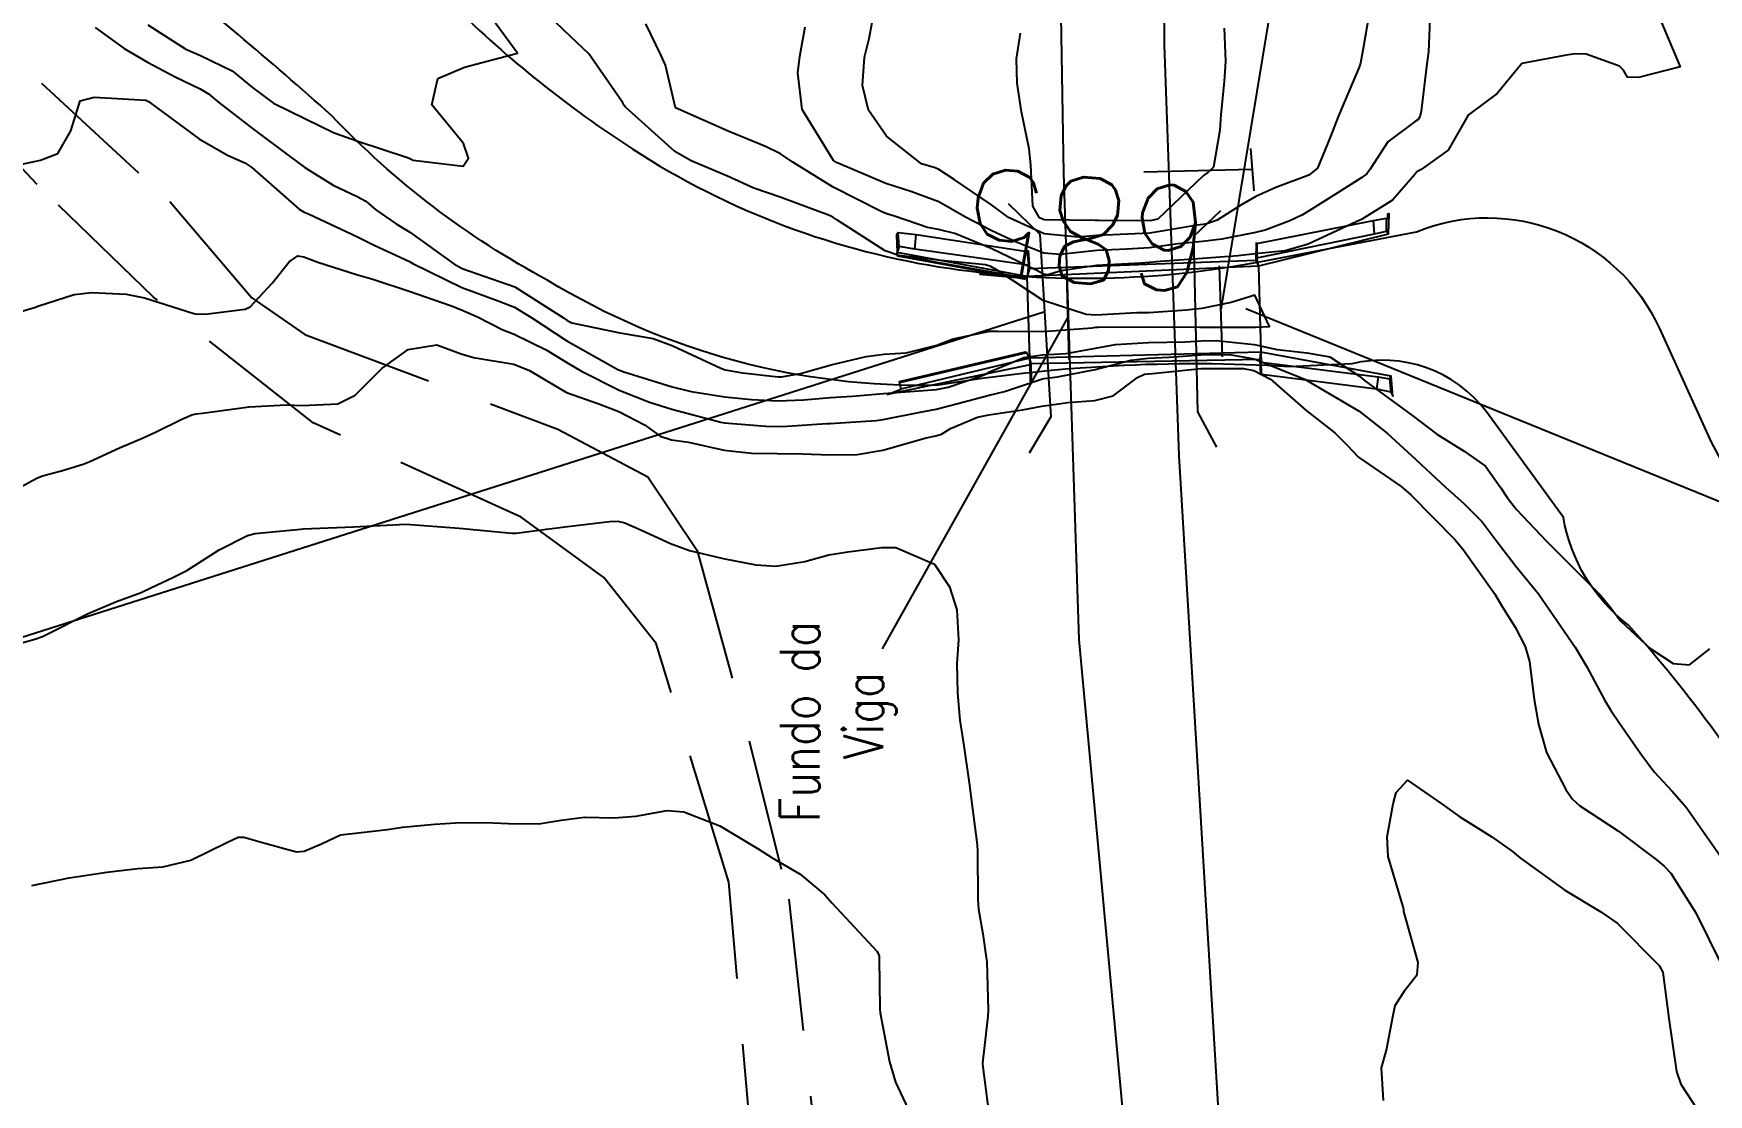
# Model space of a CAD drawing. Header units: metres. Extents: x 298520 to 308411, y 7433745 to 7450750.
# Drawn here: x 300779 to 300842.3, y 7447798.6 to 7447838.8 of the extents above; entities that cross this region are included whole.
import ezdxf
from ezdxf.enums import TextEntityAlignment as Align

# ---------------------------------------------------------------- set-up
doc = ezdxf.new("R2010")
doc.units = ezdxf.units.M
doc.header["$LTSCALE"] = 10
doc.linetypes.add('CONTINUO', pattern=[0])
doc.linetypes.add('DASHED', pattern=[0.75, 0.5, -0.25])
for name, color, linetype in [('Cotas', 45, 'Continuous'), ('Curvas de Nivel 1m', 11, 'Continuous'), ('Curvas de Nivel 5m', 15, 'Continuous'), ('Linha Férrea', 251, 'TRACKS'), ('P.I.', 45, 'CONTINUO'), ('Pontes e viadutos', 190, 'Continuous'), ('Pórtico', 62, 'Continuous'), ('TEXTO', 45, 'Continuous'), ('Vias Primárias', 230, 'Continuous'), ('Vias Secundárias', 230, 'DASHED')]:
    doc.layers.add(name, color=color, linetype=linetype)
doc.styles.add('ROMANS', font='romans', dxfattribs={"height": 0.2})
doc.styles.add('Style-STANDARD', font='STANDARD.shx')
doc.linetypes.add('TRACKS', pattern='A,0.15,[130,ltypeshp.shx,S=0.25,R=0,X=0,Y=0],0.15', length=0.3)

msp = doc.modelspace()

# ---------------------------------------------------------------- linework, layer by layer
at = {"layer": 'Curvas de Nivel 1m', "flags": 128}
for points, elevation in [([(300781.285, 7447839), (300782.389, 7447838.209), (300783.268, 7447837.688), (300784.311, 7447837.14), (300785.258, 7447836.68), (300785.573, 7447836.493), (300785.968, 7447836.169), (300787.238, 7447835.187), (300788.647, 7447834.136), (300789.219, 7447833.71), (300790.298, 7447833.034), (300791.208, 7447832.603), (300791.527, 7447832.426), (300791.905, 7447832.099), (300792.68, 7447831.57), (300793.195, 7447831.253), (300794.868, 7447830.063), (300795.18, 7447829.885), (300795.434, 7447829.801), (300797.17, 7447829.189), (300799.009, 7447828.011), (300799.152, 7447827.91), (300799.332, 7447827.828), (300801.148, 7447827.454), (300802.404, 7447827.23), (300803.143, 7447826.958), (300804.964, 7447826.112), (300805.134, 7447826.052), (300805.781, 7447825.934), (300807.131, 7447825.79), (300807.259, 7447825.79), (300807.986, 7447825.907), (300809.136, 7447826.242), (300810.462, 7447826.555), (300811.141, 7447826.641), (300811.979, 7447826.695), (300813.144, 7447826.985), (300813.754, 7447827.226), (300815.15, 7447827.517), (300815.447, 7447827.519), (300817.15, 7447827.497), (300819.012, 7447827.633), (300819.152, 7447827.662), (300819.252, 7447827.669), (300821.152, 7447827.677), (300823.097, 7447827.666), (300823.152, 7447827.668), (300823.203, 7447827.669), (300825.153, 7447827.662), (300825.192, 7447827.66), (300825.733, 7447827.694), (300825.171, 7447828.878), (300824.272, 7447828.603), (300823.163, 7447828.365), (300822.588, 7447828.302), (300821.16, 7447828.209), (300820.707, 7447828.208), (300819.158, 7447828.124), (300818.793, 7447828.141), (300817.166, 7447828.678), (300815.425, 7447829.818), (300815.184, 7447829.956), (300814.982, 7447830.025), (300813.187, 7447830.202), (300811.695, 7447830.37), (300811.19, 7447830.553), (300809.358, 7447831.731), (300809.202, 7447831.83), (300809.076, 7447831.891), (300807.21, 7447832.589), (300806.214, 7447832.926), (300805.217, 7447833.382), (300803.848, 7447833.954), (300803.228, 7447834.307), (300801.352, 7447835.989), (300801.312, 7447836.048), (300801.255, 7447836.155), (300799.969, 7447838.003), (300799.283, 7447838.666), (300797.855, 7447840.024)], 684), ([(300783.286, 7447839.099), (300784.72, 7447838.186), (300785.27, 7447837.937), (300786.471, 7447837.368), (300787.259, 7447836.72), (300788.041, 7447836.142), (300789.244, 7447835.542), (300790.339, 7447835.017), (300791.232, 7447834.707), (300793.103, 7447834.082), (300793.192, 7447834.05), (300793.222, 7447834.035), (300793.318, 7447833.983), (300795.22, 7447833.757), (300795.412, 7447834.057), (300795.231, 7447834.618), (300794.028, 7447836.072), (300794.258, 7447837.075), (300795.267, 7447837.503), (300797.273, 7447838.03), (300795.792, 7447840.053)], 683), ([(300831.81, 7447839.622), (300831.74, 7447838.086), (300831.68, 7447837.624), (300831.463, 7447835.835), (300831.413, 7447835.628), (300831.354, 7447835.527), (300831.25, 7447835.453), (300830.205, 7447834.673), (300829.541, 7447833.647), (300829.406, 7447833.463), (300829.22, 7447833.326), (300828.288, 7447832.738), (300827.207, 7447832.047), (300826.97, 7447831.918), (300826.492, 7447831.687), (300825.558, 7447831.338), (300825.198, 7447831.252), (300823.918, 7447830.99), (300823.195, 7447830.907), (300822.271, 7447830.811), (300821.192, 7447830.664), (300820.332, 7447830.618), (300819.191, 7447830.563), (300817.809, 7447830.411), (300817.19, 7447830.462), (300816.115, 7447830.889), (300815.198, 7447831.32), (300814.225, 7447831.83), (300813.209, 7447832.402), (300812.158, 7447832.802), (300811.215, 7447833.095), (300809.343, 7447833.889), (300809.224, 7447833.969), (300808.042, 7447835.902), (300807.878, 7447837.293), (300807.957, 7447837.903), (300808.16, 7447839.031)], 686), ([(300829.487, 7447839.452), (300829.278, 7447838.204), (300829.167, 7447837.652), (300829.115, 7447837.496), (300828.342, 7447835.664), (300828.034, 7447834.875), (300827.546, 7447833.675), (300827.22, 7447833.412), (300825.961, 7447832.948), (300825.212, 7447832.612), (300824.64, 7447832.274), (300823.752, 7447831.715), (300823.35, 7447831.57), (300823.201, 7447831.552), (300823, 7447831.522), (300821.198, 7447831.223), (300819.804, 7447831.156), (300819.197, 7447831.133), (300818.488, 7447831.073), (300817.197, 7447831.197), (300815.85, 7447831.814), (300815.208, 7447832.298), (300813.799, 7447833.252), (300813.221, 7447833.631), (300813.075, 7447833.695), (300812.564, 7447833.85), (300811.238, 7447834.895), (300810.556, 7447835.877), (300810.331, 7447836.81), (300810.402, 7447837.879), (300810.578, 7447838.583), (300810.818, 7447839.875)], 687), ([(300824.017, 7447838.981), (300824.058, 7447837.712), (300824.013, 7447836.965), (300823.886, 7447835.714), (300823.846, 7447835.112), (300823.611, 7447833.716), (300823.409, 7447833.53), (300823.22, 7447833.385), (300821.507, 7447831.745), (300821.202, 7447831.683), (300819.27, 7447831.702), (300819.202, 7447831.703), (300819.126, 7447831.695), (300817.202, 7447831.731), (300817.023, 7447831.802), (300816.774, 7447832.237), (300816.696, 7447833.805), (300816.63, 7447834.408), (300816.345, 7447835.809), (300816.179, 7447836.895), (300816.156, 7447837.811), (300816.3, 7447838.793)], 688), ([(300778.472, 7447828.257), (300778.993, 7447828.414), (300779.156, 7447828.473), (300780.49, 7447828.903), (300781.164, 7447828.98), (300782.462, 7447828.908), (300783.161, 7447828.768), (300785.019, 7447828.181), (300785.153, 7447828.161), (300785.551, 7447828.174), (300786.968, 7447828.341), (300787.157, 7447828.431), (300787.982, 7447829.331), (300788.626, 7447830.136), (300788.956, 7447830.362), (300789.185, 7447830.322), (300789.721, 7447830.125), (300791.176, 7447829.659), (300791.793, 7447829.481), (300793.167, 7447829.027), (300794.738, 7447828.485), (300795.157, 7447828.325), (300795.758, 7447828.051), (300796.691, 7447827.579), (300797.147, 7447827.397), (300798.356, 7447826.803), (300799.136, 7447826.325), (300799.688, 7447826.004), (300801.122, 7447825.279), (300802.262, 7447824.826), (300803.112, 7447824.564), (300804.971, 7447824.075), (300805.105, 7447824.048), (300806.674, 7447823.924), (300807.103, 7447823.902), (300807.47, 7447823.914), (300808.979, 7447824.017), (300809.105, 7447824.023), (300810.843, 7447824.137), (300811.107, 7447824.173), (300812.514, 7447824.447), (300813.114, 7447824.562), (300814.123, 7447824.824), (300815.122, 7447825.09), (300815.704, 7447825.234), (300817.132, 7447825.708), (300817.204, 7447825.727), (300817.709, 7447825.791), (300819.136, 7447826.066), (300820.481, 7447826.415), (300821.14, 7447826.491), (300821.932, 7447826.529), (300823.142, 7447826.62), (300824.219, 7447826.633), (300825.141, 7447826.467), (300827.09, 7447825.68), (300827.133, 7447825.658), (300827.185, 7447825.627), (300829.115, 7447824.485), (300830.187, 7447823.639), (300831.095, 7447822.805), (300832.378, 7447821.617), (300833.077, 7447820.992), (300833.772, 7447820.302), (300834.299, 7447819.591), (300835.049, 7447818.625), (300835.911, 7447817.571), (300837.017, 7447815.96), (300837.181, 7447815.724), (300837.298, 7447815.556), (300837.736, 7447814.815), (300838.421, 7447813.538), (300838.625, 7447813.181), (300838.974, 7447812.687), (300839.784, 7447811.522), (300840.28, 7447810.844), (300840.949, 7447810.115), (300841.49, 7447809.505), (300842.913, 7447807.49)], 686), ([(300777.983, 7447821.352), (300779.08, 7447821.947), (300779.296, 7447822.033), (300780.053, 7447822.24), (300780.841, 7447822.478), (300781.088, 7447822.584), (300782.206, 7447823.103), (300783.102, 7447823.479), (300783.593, 7447823.707), (300784.564, 7447824.185), (300784.949, 7447824.348), (300785.115, 7447824.382), (300785.345, 7447824.407), (300787.118, 7447824.656), (300788.532, 7447824.722), (300789.119, 7447824.704), (300790.473, 7447824.763), (300791.123, 7447825.093), (300792.142, 7447826.095), (300793.14, 7447826.825), (300794.221, 7447826.99), (300795.139, 7447826.655), (300795.6, 7447826.515), (300797.135, 7447826.266), (300797.729, 7447826.024), (300799.121, 7447825.19), (300800.353, 7447824.759), (300801.11, 7447824.477), (300802.081, 7447823.975), (300802.672, 7447823.54), (300803.097, 7447823.407), (300803.742, 7447823.308), (300805.094, 7447823.009), (300806.123, 7447822.899), (300807.093, 7447822.886), (300808.059, 7447822.872), (300809.092, 7447822.838), (300810.12, 7447822.852), (300811.094, 7447823.013), (300812.735, 7447823.481), (300813.1, 7447823.549), (300813.32, 7447823.619), (300813.656, 7447823.834), (300814.679, 7447824.255), (300815.111, 7447824.353), (300816.379, 7447824.542), (300817.116, 7447824.673), (300818.096, 7447824.808), (300819.12, 7447824.894), (300819.816, 7447825.069), (300820.736, 7447825.754), (300821.003, 7447825.882), (300821.134, 7447825.899), (300821.299, 7447825.912), (300823.137, 7447826.097), (300824.743, 7447826.098), (300825.136, 7447826.025), (300825.76, 7447825.694), (300827.115, 7447824.517), (300828.194, 7447823.664), (300828.648, 7447823.207), (300829.094, 7447822.751), (300830.712, 7447821.634), (300831.08, 7447821.314), (300832.748, 7447819.613), (300833.058, 7447819.249), (300834.24, 7447817.592), (300834.538, 7447817.097), (300835.02, 7447816.311), (300835.403, 7447815.576), (300835.56, 7447815.019), (300835.739, 7447813.572), (300835.904, 7447812.641), (300836.214, 7447811.567), (300836.949, 7447810.146), (300837.191, 7447809.802), (300837.472, 7447809.555), (300838.929, 7447808.592), (300840.364, 7447807.518), (300840.668, 7447807.271), (300840.908, 7447807.005), (300841.866, 7447805.5), (300842.863, 7447803.49)], 687), ([(300777.757, 7447815.511), (300779.009, 7447815.864), (300779.292, 7447815.965), (300779.854, 7447816.242), (300780.621, 7447816.63), (300781.019, 7447816.833), (300782.099, 7447817.289), (300783.027, 7447817.625), (300783.416, 7447817.81), (300784.224, 7447818.188), (300784.762, 7447818.458), (300785.04, 7447818.639), (300785.977, 7447819.238), (300787.057, 7447819.779), (300787.343, 7447819.863), (300789.061, 7447820.021), (300789.162, 7447820.029), (300791.063, 7447820.11), (300793.064, 7447820.207), (300795.063, 7447820.06), (300797.06, 7447819.866), (300797.217, 7447819.872), (300798.368, 7447820.017), (300798.98, 7447820.094), (300799.064, 7447820.106), (300800.747, 7447820.312), (300801.066, 7447820.321), (300801.337, 7447820.257), (300801.96, 7447819.977), (300803.056, 7447819.484), (300803.784, 7447819.22), (300805.048, 7447818.917), (300806.295, 7447818.677), (300807.043, 7447818.615), (300808.149, 7447818.801), (300809.05, 7447819.052), (300809.773, 7447819.162), (300811.055, 7447819.324), (300811.584, 7447819.333), (300813.046, 7447818.701), (300813.618, 7447817.834), (300813.893, 7447816.963), (300813.956, 7447815.831), (300813.899, 7447814.932), (300813.918, 7447813.831), (300814.012, 7447812.795), (300814.166, 7447811.828), (300814.357, 7447810.418), (300814.434, 7447809.825), (300814.66, 7447808.079), (300814.673, 7447807.822), (300814.692, 7447806.025), (300814.697, 7447805.822), (300814.718, 7447805.649), (300814.882, 7447804.714), (300815.012, 7447803.819), (300815.025, 7447803.664), (300815.08, 7447801.818), (300815.068, 7447801.59), (300814.863, 7447799.82), (300814.866, 7447799.776), (300815.123, 7447797.817)], 688), ([(300830.042, 7447798.4), (300829.962, 7447799.639), (300830.157, 7447800.309), (300830.405, 7447801.634), (300830.482, 7447802.001), (300830.857, 7447802.587), (300831.32, 7447803.172), (300831.352, 7447803.625), (300830.89, 7447805.293), (300830.816, 7447805.555), (300830.81, 7447805.631), (300830.791, 7447805.734), (300830.215, 7447807.637), (300830.179, 7447808.383), (300830.413, 7447809.635), (300830.524, 7447810.057), (300830.952, 7447810.524), (300832.261, 7447809.617), (300832.936, 7447809.143), (300834.139, 7447808.378), (300834.917, 7447807.823), (300835.223, 7447807.577), (300836.901, 7447806.366), (300838.265, 7447805.546), (300838.887, 7447805.114), (300840.471, 7447803.516), (300840.611, 7447803.264), (300840.843, 7447801.51), (300841.125, 7447799.507), (300841.298, 7447799.023), (300842.286, 7447797.495)], 688), ([(300778.896, 7447806.538), (300780.311, 7447806.824), (300780.9, 7447806.917), (300781.729, 7447807.045), (300782.903, 7447807.185), (300783.848, 7447807.246), (300784.906, 7447807.502), (300786.268, 7447808.16), (300786.702, 7447808.367), (300786.916, 7447808.37), (300787.715, 7447808.142), (300788.91, 7447807.807), (300789.202, 7447807.835), (300789.858, 7447808.121), (300790.578, 7447808.453), (300790.919, 7447808.496), (300792.351, 7447808.659), (300792.923, 7447808.743), (300794.137, 7447808.855), (300794.926, 7447808.912), (300796.051, 7447808.924), (300796.926, 7447808.881), (300798.074, 7447808.875), (300798.928, 7447809.01), (300799.806, 7447809.125), (300800.93, 7447809.097), (300801.749, 7447809.16), (300802.934, 7447809.374), (300803.561, 7447809.326), (300804.926, 7447808.802), (300806.38, 7447807.925), (300806.91, 7447807.591), (300807.969, 7447806.969), (300808.896, 7447806.19), (300809.171, 7447805.887), (300810.875, 7447804.043), (300810.937, 7447803.933), (300810.956, 7447803.869), (300810.963, 7447803.778), (300810.979, 7447801.869), (300810.989, 7447801.721), (300811.353, 7447799.865), (300811.576, 7447799.098), (300812.151, 7447797.856)], 689)]:
    msp.add_lwpolyline(points, dxfattribs=dict(at, elevation=elevation))
at = {"layer": 'Curvas de Nivel 5m', "elevation": 685, "flags": 128}
for points in [[(300840.424, 7447839.519), (300841.273, 7447837.51), (300839.686, 7447837.109), (300839.269, 7447837.123), (300839.122, 7447837.383), (300838.972, 7447837.535), (300837.714, 7447837.99), (300837.277, 7447838.01), (300836.895, 7447837.945), (300835.273, 7447837.634), (300835.241, 7447837.612), (300835.22, 7447837.581), (300834.341, 7447836.51), (300833.254, 7447835.696), (300833.199, 7447835.601), (300832.49, 7447834.361), (300831.471, 7447833.628), (300831.308, 7447833.543), (300831.221, 7447833.443), (300830.382, 7447832.467), (300829.204, 7447831.742), (300829.008, 7447831.653), (300827.194, 7447830.803), (300826.323, 7447830.557), (300825.19, 7447830.433), (300824.527, 7447830.369), (300823.188, 7447830.263), (300821.593, 7447830.15), (300821.186, 7447830.105), (300820.853, 7447830.086), (300819.185, 7447830.001), (300817.844, 7447829.79), (300817.34, 7447829.638), (300817.181, 7447829.669), (300816.923, 7447829.803), (300815.191, 7447830.637), (300813.82, 7447831.211), (300813.198, 7447831.365), (300812.789, 7447831.436), (300811.536, 7447831.865), (300811.279, 7447831.944), (300811.204, 7447831.971), (300811.037, 7447832.04), (300809.214, 7447832.96), (300807.696, 7447833.905), (300807.228, 7447834.22), (300806.655, 7447834.496), (300805.24, 7447835.081), (300803.253, 7447835.96), (300802.876, 7447837.573), (300802.699, 7447837.969), (300802.124, 7447839.144)], [(300777.811, 7447833.677), (300779.22, 7447833.986), (300779.881, 7447834.24), (300780.371, 7447835.098), (300780.728, 7447836.228), (300781.254, 7447836.372), (300783.201, 7447836.253), (300783.253, 7447836.23), (300783.302, 7447836.2), (300785.232, 7447834.772), (300786.319, 7447834.164), (300786.954, 7447833.888), (300787.219, 7447833.708), (300789.013, 7447832.132), (300789.202, 7447832.02), (300789.39, 7447831.939), (300791.193, 7447831.089), (300791.852, 7447830.763), (300793.184, 7447830.145), (300793.311, 7447830.079), (300795.169, 7447829.165), (300796.541, 7447828.66), (300797.159, 7447828.421), (300797.813, 7447828.023), (300799.144, 7447827.153), (300801.065, 7447826.059), (300801.133, 7447826.032), (300801.168, 7447826.024), (300801.261, 7447825.988), (300803.125, 7447825.409), (300803.846, 7447825.229), (300805.119, 7447825.029), (300806.121, 7447824.927), (300807.117, 7447824.875), (300808.111, 7447824.912), (300809.12, 7447825.003), (300809.946, 7447825.056), (300811.122, 7447825.15), (300811.777, 7447825.206), (300813.125, 7447825.311), (300813.566, 7447825.396), (300814.823, 7447825.823), (300815.038, 7447825.916), (300815.134, 7447825.975), (300816.429, 7447826.518), (300817.141, 7447826.612), (300818.027, 7447826.672), (300819.144, 7447826.871), (300819.899, 7447827.009), (300821.146, 7447827.083), (300822.531, 7447827.114), (300823.147, 7447827.143), (300823.707, 7447827.154), (300825.146, 7447827.003), (300826.019, 7447826.817), (300827.143, 7447826.687), (300828.014, 7447826.539), (300829.134, 7447825.804), (300829.324, 7447825.648), (300831.113, 7447824.333), (300832.062, 7447823.62), (300833.097, 7447822.974), (300833.901, 7447822.407), (300834.475, 7447821.589), (300834.715, 7447821.221), (300835.075, 7447820.771), (300836.205, 7447819.569), (300837.05, 7447818.725), (300838.238, 7447817.542), (300838.598, 7447817.106), (300839.023, 7447816.54), (300840.118, 7447815.519), (300841.004, 7447814.944), (300841.621, 7447814.886), (300842.396, 7447815.496)]]:
    msp.add_lwpolyline(points, dxfattribs=at)
at = {"layer": 'Linha Férrea', "flags": 128}
for points in [[(298729.261, 7450749.95), (298734.809, 7450730.65), (298742.343, 7450703.451), (298750.119, 7450676.237), (298757.889, 7450649.199), (298765.189, 7450623.712), (298769.985, 7450606.424), (298776.494, 7450583.287), (298783.055, 7450560.248), (298788.164, 7450542.214), (298793.821, 7450521.584), (298798.125, 7450506.606), (298804.386, 7450484.418), (298809.295, 7450466.837), (298814.551, 7450448.858), (298819.559, 7450431.225), (298826.267, 7450408.649), (298831.926, 7450389.314), (298837.135, 7450370.779), (298842.092, 7450352.398), (298847.802, 7450331.823), (298852.149, 7450316.412), (298858.34, 7450294.769), (298862.969, 7450278.965), (298867.952, 7450260.088), (298870.924, 7450249.95), (298873.722, 7450238.982), (298878.355, 7450222.697), (298882.025, 7450210.358), (298885.603, 7450197.651), (298890.189, 7450181.049), (298894.637, 7450166.006), (298898.995, 7450149.812), (298904.361, 7450131.79), (298908.122, 7450117.709), (298911.93, 7450103.946), (298916.104, 7450089.039), (298920.554, 7450073.399), (298923.212, 7450064.319), (298926.468, 7450052.577), (298930.321, 7450038.956), (298934.723, 7450023.223), (298938.252, 7450011.622), (298941.509, 7449999.193), (298944.399, 7449989.651), (298947.701, 7449977.682), (298952.335, 7449961.49), (298956.967, 7449946.581), (298961.92, 7449929.017), (298965.909, 7449915.258), (298970.082, 7449900.905), (298973.936, 7449887.787), (298977.788, 7449874.853), (298981.549, 7449862.469), (298986.366, 7449847.197), (298989.852, 7449836.37), (298994.575, 7449822.337), (298999.437, 7449807.292), (299004.068, 7449794.269), (299008.7, 7449781.657), (299013.057, 7449770.328), (299018.285, 7449757.718), (299022.322, 7449748.037), (299026.817, 7449737.63), (299031.861, 7449726.852), (299036.814, 7449716.896), (299043.096, 7449705.205), (299047.821, 7449696.534), (299054.335, 7449685.572), (299060.664, 7449675.852), (299069.469, 7449663.104), (299077.541, 7449652.872), (299085.429, 7449643.336), (299089.832, 7449637.784), (299098.728, 7449628.561), (299107.993, 7449618.793), (299117.442, 7449610.031), (299127.077, 7449601.223), (299138.453, 7449591.782), (299150.409, 7449582.651), (299162.779, 7449573.982), (299174.004, 7449567.002), (299185.962, 7449560.295), (299199.698, 7449553.222), (299213.253, 7449547.024), (299227.033, 7449541.5), (299241.999, 7449536.525), (299258.424, 7449531.831), (299277.224, 7449527.814), (299295.935, 7449525.032), (299311.589, 7449523.57), (299326.876, 7449522.883), (299340.975, 7449522.747), (299353.572, 7449523.111), (299369.274, 7449524.069), (299382.826, 7449525.211), (299396.609, 7449526.717), (299414.178, 7449529.501), (299430.969, 7449532.603), (299440.142, 7449534.839), (299451.094, 7449537.487), (299469.666, 7449542.917), (299486.963, 7449547.755), (299510.376, 7449554.83), (299531.414, 7449561.037), (299544.903, 7449564.894), (299559.186, 7449569.068), (299590.197, 7449576.665), (299616.417, 7449582.259), (299645.03, 7449585.805), (299675.251, 7449587.635), (299705.522, 7449586.259), (299732.882, 7449582.825), (299762.581, 7449576.088), (299791.888, 7449566.944), (299816.217, 7449556.896), (299840.774, 7449544.781), (299859.676, 7449534.387), (299878.529, 7449521.308), (299897.376, 7449507.135), (299919.538, 7449486.991), (299927.658, 7449478.626), (299947.133, 7449456.962), (299961.499, 7449437.961), (299971.137, 7449424.784), (299981.869, 7449408.322), (299997.595, 7449383.682), (300016.228, 7449354.96), (300035.864, 7449324.687), (300055.136, 7449295.587), (300073.232, 7449268.397), (300085.868, 7449249.95), (300089.501, 7449244.778), (300101.211, 7449227.647), (300111.197, 7449214.14), (300124.752, 7449194.736), (300135.909, 7449179.759), (300148.296, 7449162.129), (300160.805, 7449144.566), (300173.129, 7449128.481), (300185.523, 7449112.088), (300198.402, 7449095.758), (300207.462, 7449083.98), (300220.094, 7449068.515), (300233.468, 7449051.744), (300246.778, 7449035.349), (300263.478, 7449015.076), (300277.526, 7448998.444), (300292.814, 7448981.501), (300306.688, 7448964.856), (300324.623, 7448944.393), (300340.398, 7448926.517), (300357.9, 7448907.843), (300372.755, 7448891.817), (300392.041, 7448871.054), (300410.717, 7448852.066), (300427.475, 7448834.137), (300439.245, 7448822.858), (300454.898, 7448806.525), (300473.448, 7448788.164), (300493.111, 7448768.808), (300511.705, 7448749.95), (300518.198, 7448743.612), (300525.672, 7448735.984), (300530.889, 7448730.361), (300538.141, 7448723.284), (300543.771, 7448717.624), (300548.924, 7448711.903), (300554.778, 7448706.093), (300562.444, 7448698.573), (300570.483, 7448690.198), (300580.06, 7448680.508), (300590.013, 7448670.628), (300599.102, 7448661.391), (300608.565, 7448651.702), (300616.68, 7448643.32), (300625.581, 7448633.859), (300633.62, 7448625.859), (300641.21, 7448617.858), (300649.582, 7448609.897), (300659.386, 7448599.72), (300667.387, 7448591.231), (300676.098, 7448582.784), (300683.871, 7448574.669), (300691.725, 7448567.153), (300703.33, 7448554.876), (300711.744, 7448546.351), (300718.093, 7448539.767), (300726.506, 7448530.983), (300733.153, 7448523.695), (300741.152, 7448514.418), (300747.426, 7448507.242), (300750.054, 7448504.018), (300758.169, 7448493.99), (300764.854, 7448485.238), (300772.251, 7448475.55), (300781.114, 7448462.855), (300788.178, 7448452.147), (300795.99, 7448439.115), (300802.712, 7448427.661), (300809.137, 7448414.665), (300814.959, 7448402.42), (300819.763, 7448391.601), (300824.722, 7448378.533), (300829.079, 7448366.59), (300833.249, 7448353.858), (300836.592, 7448342.438), (300839.822, 7448330.572), (300842.678, 7448317.912), (300845.758, 7448304.202), (300848.387, 7448291.169), (300849.927, 7448279.903), (300851.843, 7448266.756), (300852.632, 7448254.174), (300852.974, 7448249.95), (300853.718, 7448237.64), (300853.896, 7448226.066), (300854.164, 7448215.145), (300853.836, 7448203.832), (300853.598, 7448192.905), (300852.795, 7448182.25), (300851.991, 7448170.79), (300850.801, 7448159.302), (300849.223, 7448146.768), (300848.151, 7448135.486), (300846.96, 7448124.114), (300845.442, 7448113.546), (300844.222, 7448102.204), (300842.288, 7448090.385), (300840.978, 7448078.33), (300839.608, 7448068.386), (300838.209, 7448056.39), (300836.541, 7448045.166), (300835.023, 7448032.665), (300833.535, 7448020.341), (300832.284, 7448009.205), (300831.094, 7447998.637), (300829.874, 7447985.926), (300828.432, 7447973.713), (300826.546, 7447955.639), (300825.162, 7447943.391), (300824.986, 7447942.247), (300823.836, 7447930.96), (300822.657, 7447919.829), (300821.593, 7447909.075), (300820.243, 7447895.408), (300819.533, 7447885.934), (300818.679, 7447872.07), (300818.298, 7447858.799), (300817.927, 7447851.916), (300817.786, 7447841.862), (300817.933, 7447833.489), (300818.516, 7447815.843), (300820.361, 7447795.876), (300822.449, 7447776.733), (300825.922, 7447758.996), (300827.722, 7447750.217), (300828.687, 7447743.229), (300830.467, 7447731.539), (300833.751, 7447711.152), (300838.977, 7447681.969), (300842.161, 7447664.851), (300846.249, 7447643.566), (300856.898, 7447587.933), (300861.3, 7447564.706), (300863.731, 7447552.015), (300867.081, 7447534.8), (300870.251, 7447518.153), (300879.139, 7447471.406), (300882.717, 7447452.426), (300886.196, 7447433.436), (300890.621, 7447408.952), (300893.065, 7447393.996), (300894.895, 7447382.534), (300896.018, 7447374.923), (300897.056, 7447367.88), (300898.671, 7447355.202), (300899.884, 7447344.173), (300901.155, 7447328.57), (300902.425, 7447306.17), (300902.632, 7447290.927), (300902.643, 7447274.906), (300901.209, 7447249.806), (300899.894, 7447235.454), (300897.424, 7447214.973), (300896.24, 7447207.108, -0.017609), (300893.245, 7447191.067), (300890.79, 7447180.008), (300886.347, 7447162.337), (300883.122, 7447151.267), (300877.521, 7447133.871), (300873.858, 7447123.752), (300865.532, 7447103.056), (300859.822, 7447090.388), (300850.503, 7447071.406), (300846.315, 7447063.106), (300836.805, 7447045.834), (300827.664, 7447031.197), (300815.395, 7447013.014), (300803.069, 7446996.228), (300792.968, 7446983.245), (300781.446, 7446969.292), (300759.63, 7446945.435), (300748.36, 7446933.669), (300737.301, 7446922.447), (300720.178, 7446905.644), (300707.821, 7446893.561), (300697.057, 7446883.028), (300686.376, 7446872.224), (300676.506, 7446862.329), (300660.145, 7446845.845), (300651.989, 7446837.638), (300637.917, 7446823.835), (300624.102, 7446810.419), (300614.955, 7446801.573), (300610.107, 7446796.538), (300599.124, 7446785.64, 0.017844), (300588.776, 7446774.611), (300582.973, 7446768.596), (300572.807, 7446757.15), (300570.635, 7446754.423, -0.018804), (300566.868, 7446749.902, -0.021463), (300565.197, 7446747.771, 0.014089), (300560.744, 7446742.236), (300556.818, 7446737.065), (300549.018, 7446726.402), (300544.903, 7446720.152), (300542.989, 7446717.435), (300540.702, 7446714.014), (300534.516, 7446704.131), (300528.813, 7446694.775), (300525.37, 7446688.688), (300519.775, 7446678.443, 0.017217), (300513.559, 7446666.068), (300510.115, 7446659.471), (300505.35, 7446648.44), (300501.39, 7446638.953, 0.017957), (300498.447, 7446631.125), (300492.383, 7446614.647), (300488.086, 7446600.958), (300484.889, 7446590.082), (300482.448, 7446580.533), (300479.028, 7446566.174), (300474.999, 7446546.195), (300472.245, 7446530.076), (300469.723, 7446510.133), (300467.649, 7446494.09), (300465.343, 7446472.628), (300462.509, 7446448.283), (300460.589, 7446427.75), (300458.173, 7446403.459), (300455.716, 7446377.743), (300453.679, 7446357.578), (300451.179, 7446331.957), (300448.408, 7446302.907), (300446.096, 7446278.461), (300443.948, 7446255.986), (300443.327, 7446249.95), (300441.921, 7446236.026), (300439.714, 7446214.959), (300437.145, 7446189.663), (300434.772, 7446164.489), (300432.986, 7446145.942), (300427.675, 7446092.019), (300425.457, 7446069.071), (300422.052, 7446034.05), (300420.454, 7446017.74), (300416.946, 7445981.751), (300414.159, 7445952.95), (300410.686, 7445916.311), (300408.437, 7445891.812), (300405.718, 7445868.171), (300403.766, 7445842.739), (300401.654, 7445818.651), (300400.337, 7445806.143), (300399.876, 7445801.282), (300399.266, 7445794.558)], [(298905.363, 7450145.031), (298910.207, 7450124.873), (298915.002, 7450108.012), (298921.739, 7450085.266), (298926.98, 7450064.83), (298931.003, 7450051.742), (298934.224, 7450039.953), (298937.65, 7450027.983), (298940.458, 7450017.786), (298943.206, 7450008.624), (298945.866, 7449998.811), (298948.85, 7449988.084), (298952.218, 7449977.183), (298954.849, 7449967.637), (298957.892, 7449956.733), (298961.763, 7449943.848), (298964.896, 7449932.558), (298968.973, 7449920.293), (298972.372, 7449908.382), (298975.8, 7449896.208), (298979.287, 7449884.682), (298982.035, 7449875.079), (298985.463, 7449863.464), (298988.891, 7449853.475), (298994.252, 7449836.792), (298999.642, 7449820.007), (299004.122, 7449806.223), (299009.577, 7449791.55), (299017.072, 7449771.922), (299023.852, 7449755.78), (299031.351, 7449735.099), (299042.615, 7449714.768), (299049.157, 7449702.257), (299057.947, 7449687.795), (299067.128, 7449674.025), (299074.388, 7449663.764), (299083.266, 7449652.271), (299093.226, 7449640.21), (299104.865, 7449628.3), (299116.059, 7449616.929), (299127.188, 7449606.965), (299134.846, 7449600.398), (299146.061, 7449590.999), (299159.8, 7449581.134), (299172.881, 7449572.672), (299188.754, 7449563.553), (299203.487, 7449555.781), (299219.692, 7449548.782), (299229.285, 7449544.979), (299249.695, 7449538.196), (299264.418, 7449534.22), (299286.841, 7449530.183), (299305.276, 7449527.832), (299319.472, 7449527.113), (299340.209, 7449526.73), (299362.575, 7449527.496), (299380.335, 7449528.889), (299402.027, 7449531.43), (299418.393, 7449534.55), (299439.271, 7449538.773), (299455.546, 7449542.61), (299468.219, 7449546.447), (299486.071, 7449551.679), (299502.678, 7449556.429), (299521.873, 7449562.476), (299544.903, 7449569.511), (299558.765, 7449572.874), (299572.65, 7449576.475), (299589.389, 7449580.647), (299603.615, 7449583.903), (299623.713, 7449587.445), (299640.449, 7449589.67), (299657.813, 7449590.983), (299675.925, 7449591.554), (299694.255, 7449591.042), (299708.541, 7449590.126), (299722.182, 7449588.244), (299738.919, 7449585.56), (299759.653, 7449580.821), (299775.25, 7449576.474), (299786.436, 7449572.94), (299797.015, 7449569.282), (299807.003, 7449565.52), (299816.424, 7449561.561), (299823.596, 7449557.979), (299834.148, 7449553.022), (299842.943, 7449548.641), (299850.946, 7449544.045), (299857.58, 7449540.07), (299867.592, 7449534.039), (299879.685, 7449526.144), (299888.765, 7449519.647), (299901.686, 7449509.708), (299911.305, 7449500.703), (299920.635, 7449492.515), (299928.708, 7449484.626), (299935.814, 7449476.733), (299943.925, 7449467.258), (299951.104, 7449459.003), (299957.671, 7449450.784), (299963.484, 7449442.67), (299970.77, 7449432.303), (299976.475, 7449423.904), (299982.432, 7449414.862), (299988.891, 7449404.85), (299995.852, 7449394.443), (300002.312, 7449383.928), (300010.887, 7449370.223), (300018.781, 7449358.239), (300026.569, 7449345.892), (300033.388, 7449335.88), (300041.176, 7449324.037), (300049.358, 7449311.838), (300057.288, 7449299.745), (300065.47, 7449287.364), (300073.508, 7449275.701), (300081.011, 7449264.541), (300090.196, 7449251.298), (300091.164, 7449249.95), (300100.525, 7449236.167), (300109.403, 7449223.951), (300117.162, 7449213.187), (300127.336, 7449198.457), (300139.6, 7449181.446), (300149.952, 7449166.72), (300159.813, 7449153.466), (300168.75, 7449141.382), (300179.779, 7449126.346), (300190.932, 7449112.414), (300203.876, 7449095.222), (300217.308, 7449078.587), (300230.374, 7449062.005), (300242.887, 7449046.162), (300256.877, 7449029.774), (300272.777, 7449010.921), (300288.309, 7448992.868), (300306.303, 7448971.97), (300322.512, 7448953.54), (300337.055, 7448937.024), (300349.196, 7448923.521), (300363.433, 7448907.803), (300372.178, 7448898.27), (300387.649, 7448881.624), (300402.322, 7448866.086), (300417.298, 7448851.105), (300428.763, 7448838.962), (300440.716, 7448827.379), (300454.398, 7448813.148), (300467.461, 7448800.639), (300481.638, 7448785.533), (300502.227, 7448765.254), (300514.06, 7448753.852), (300517.826, 7448749.95), (300528.275, 7448738.976), (300540.783, 7448726.333), (300551.364, 7448715.261), (300568.358, 7448698.083), (300580.431, 7448686.447), (300591.073, 7448675.242), (300605.822, 7448659.996), (300619.827, 7448645.871), (300631.531, 7448633.85), (300641.93, 7448623.388), (300651.196, 7448614.132), (300663.21, 7448601.736), (300675.654, 7448588.967), (300686.366, 7448579.136), (300697.132, 7448567.001), (300714.307, 7448549.82), (300728.065, 7448535.254), (300742.189, 7448519.954), (300754.02, 7448506), (300763.608, 7448493.67), (300772.134, 7448482.969), (300781.594, 7448469.905), (300789.873, 7448457.453), (300798.087, 7448444.138), (300806.367, 7448430.378), (300809.353, 7448423.731), (300815.826, 7448410.715), (300822.176, 7448396.83), (300827.777, 7448382.459), (300832.26, 7448369.325), (300838.297, 7448352.647), (300842.655, 7448335.903), (300846.951, 7448318.72), (300850.061, 7448305.153), (300853.485, 7448286.05), (300855.912, 7448269.922), (300857.341, 7448249.95), (300858.33, 7448231.606), (300857.942, 7448206.205), (300856.925, 7448178.368), (300854.333, 7448156.855), (300851.333, 7448129.708), (300849.095, 7448108.502), (300845.739, 7448085.317), (300843.044, 7448064.17), (300840.396, 7448043.097), (300838.567, 7448030.951), (300837.041, 7448016.016), (300835.11, 7447994.958), (300832.975, 7447975.28), (300830.738, 7447953.623), (300829.108, 7447937.188), (300828.366, 7447933.435), (300827.045, 7447924.743), (300825.629, 7447910.191), (300824.268, 7447895.589), (300822.966, 7447881.617), (300821.953, 7447863.074), (300821.73, 7447846.352), (300821.738, 7447838.346), (300822.298, 7447822.796), (300823.264, 7447806.625), (300824.128, 7447792.391), (300826.211, 7447777.691), (300829.715, 7447760.435), (300831.501, 7447751.07), (300833.495, 7447738.255), (300836.415, 7447720.056), (300862.711, 7447579.549), (300879.787, 7447489.912), (300882.904, 7447473.371), (300886.736, 7447453.399), (300891.84, 7447425.61), (300894.824, 7447408.419), (300897.501, 7447392.308), (300900.259, 7447374.699), (300902.627, 7447356.768), (300903.989, 7447344.999), (300904.86, 7447335.88), (300905.847, 7447322.28), (300906.291, 7447313.022), (300906.573, 7447308.418), (300906.759, 7447298.893), (300906.88, 7447292.725, -0.006984), (300906.844, 7447284.829), (300906.695, 7447276.838), (300906.36, 7447267.883), (300905.744, 7447256.667), (300905.23, 7447249.95), (300904.292, 7447239.525), (300903.012, 7447227.25), (300901.034, 7447212.309), (300899.543, 7447202.921, -0.011988), (300897.909, 7447194.02), (300894.997, 7447180.769), (300891.356, 7447165.387), (300887.457, 7447151.115), (300883.301, 7447137.652), (300876.75, 7447119.219), (300874.099, 7447111.988), (300871.749, 7447106.138, -0.018309), (300868.914, 7447099.764, 0.011681), (300865.826, 7447093.061), (300860.469, 7447081.825), (300851.72, 7447064.422), (300846.208, 7447053.937), (300843.033, 7447048.479), (300836.89, 7447038.137), (300827.206, 7447022.921), (300821.11, 7447014.014), (300814.857, 7447005.089), (300809.628, 7446998.099), (300801.236, 7446986.884), (300791.122, 7446974.407), (300781.425, 7446962.969), (300774.943, 7446955.767), (300762.88, 7446942.762), (300751.299, 7446930.933), (300734.873, 7446914.565), (300727.949, 7446907.628), (300717.868, 7446897.443), (300705.6, 7446885.783), (300698.716, 7446879.048), (300668.127, 7446848.06), (300640.994, 7446821.407), (300627.442, 7446808.23), (300610.345, 7446790.697), (300597.443, 7446778.155), (300592.334, 7446772.486), (300571.229, 7446748.595), (300567.705, 7446744.65), (300564.743, 7446740.8), (300562.62, 7446737.769), (300551.356, 7446722.391), (300544.903, 7446712.981), (300541.869, 7446707.917), (300539.497, 7446704.103, 0.003437), (300530.37, 7446689.205, 0.010632), (300522.744, 7446675.931, 0.016565), (300518.05, 7446666.625, -0.011698), (300511.771, 7446653.868, 0.029635), (300510.132, 7446650.211), (300505.481, 7446638.898), (300500.314, 7446625.471), (300492.316, 7446601.197), (300488.229, 7446587.047), (300485.297, 7446575.185), (300482.347, 7446562.473), (300481.087, 7446556.089, 0.004599), (300479.148, 7446545.763), (300476.443, 7446530.265), (300474.645, 7446518.085), (300472.755, 7446502.987), (300471.297, 7446490.618), (300469.17, 7446472.092), (300467.901, 7446459.793), (300466.767, 7446449.806), (300465.445, 7446435.701), (300463.191, 7446412.592), (300462.659, 7446405.266), (300461.606, 7446397.228), (300459.608, 7446375.419), (300458.167, 7446361.3), (300456.938, 7446349.283), (300454.601, 7446324.341), (300452.383, 7446301.27), (300450.408, 7446280.731), (300448.612, 7446261.944), (300447.444, 7446249.79), (300445.943, 7446235.321), (300443.682, 7446213.965), (300443.009, 7446207.561), (300441.275, 7446189.511), (300439.198, 7446168.049), (300436.473, 7446140.607), (300434.029, 7446115.856), (300431.015, 7446085.098), (300427.797, 7446052.837), (300425.199, 7446025.415), (300423.636, 7446009.727), (300422.457, 7445994.573), (300421.615, 7445989.53), (300419.286, 7445963.664), (300415.807, 7445928.192), (300414.69, 7445917.527), (300413.782, 7445904.921), (300412.247, 7445888.391), (300411.949, 7445886.157), (300411.266, 7445881.618), (300410.692, 7445876.189), (300409.038, 7445857.286), (300407.606, 7445838.578), (300405.212, 7445812.517), (300404.532, 7445804.524), (300403.437, 7445794.141)]]:
    msp.add_lwpolyline(points, format="xyb", dxfattribs=at)
at = {"layer": 'P.I.', "color": 4, "linetype": 'CONTINUO'}
for points in [[(300825.225, 7447830.866, 688.109), (300825.251, 7447830.835, 687.61), (300829.669, 7447831.699, 686.213), (300830.155, 7447831.792, 686.194)], [(300825.251, 7447830.835, 687.61), (300825.243, 7447830.284, 687.585), (300829.697, 7447831.201, 686.192), (300829.669, 7447831.699, 686.213)], [(300829.697, 7447831.201, 686.192), (300830.151, 7447831.295, 686.156), (300830.155, 7447831.792, 686.194)], [(300830.155, 7447831.792, 686.194), (300830.199, 7447831.77, 685.693), (300830.206, 7447831.95, 685.681), (300830.239, 7447831.967, 685.048), (300830.216, 7447831.187, 684.198)], [(300811.678, 7447831.241, 686.472), (300811.617, 7447831.154, 685.247), (300811.635, 7447830.486, 684.222)], [(300811.716, 7447830.718, 686.473), (300811.678, 7447831.241, 686.472), (300812.361, 7447831.175, 686.484)], [(300812.303, 7447830.616, 686.489), (300812.361, 7447831.175, 686.484), (300816.563, 7447830.527, 687.702)], [(300825.225, 7447830.866, 688.109), (300825.209, 7447830.198, 688.094), (300825.316, 7447829.969, 684.11)], [(300830.151, 7447831.295, 686.156), (300830.216, 7447831.187, 684.198), (300825.316, 7447829.969, 684.11), (300825.243, 7447830.284, 687.585)], [(300816.602, 7447830.009, 687.69), (300812.303, 7447830.616, 686.489), (300811.716, 7447830.718, 686.473), (300811.635, 7447830.486, 684.222)], [(300816.506, 7447829.518, 684.139), (300811.647, 7447830.373, 684.2), (300811.635, 7447830.486, 684.222)], [(300816.506, 7447829.518, 684.139), (300816.553, 7447829.584, 684.143), (300811.635, 7447830.486, 684.222)], [(300816.506, 7447829.518, 684.139), (300816.439, 7447829.475, 683.74), (300811.662, 7447830.347, 683.71), (300811.647, 7447830.373, 684.2)], [(300816.563, 7447830.527, 687.702), (300816.594, 7447830.555, 688.262), (300816.65, 7447829.888, 688.264), (300816.553, 7447829.584, 684.143)], [(300816.563, 7447830.527, 687.702), (300816.602, 7447830.009, 687.69), (300816.553, 7447829.584, 684.143)], [(300816.65, 7447829.888, 688.264), (300825.209, 7447830.198, 688.094)], [(300825.316, 7447829.969, 684.11), (300816.553, 7447829.584, 684.143)], [(300816.664, 7447826.497, 684.181), (300816.553, 7447829.584, 684.143)], [(300825.316, 7447829.969, 684.11), (300825.395, 7447826.72, 684.107)], [(300816.55, 7447826.688, 684.206), (300816.484, 7447826.717, 683.822), (300811.712, 7447825.601, 683.795), (300811.726, 7447825.56, 684.181)], [(300816.664, 7447826.497, 684.181), (300816.55, 7447826.688, 684.206), (300811.726, 7447825.56, 684.181), (300811.781, 7447825.315, 684.193)], [(300816.664, 7447826.497, 684.181), (300811.781, 7447825.315, 684.193)], [(300825.395, 7447826.72, 684.107), (300816.664, 7447826.497, 684.181)], [(300816.725, 7447825.599, 688.22), (300816.711, 7447826.271, 688.214), (300816.664, 7447826.497, 684.181)], [(300816.725, 7447825.599, 688.22), (300816.681, 7447825.612, 687.653), (300816.675, 7447826.242, 687.654), (300816.664, 7447826.497, 684.181)], [(300825.376, 7447826.44, 688.069), (300816.711, 7447826.271, 688.214)], [(300825.399, 7447825.86, 688.082), (300825.376, 7447826.44, 688.069), (300825.395, 7447826.72, 684.107)], [(300830.267, 7447825.712, 686.059), (300830.337, 7447825.814, 684.112), (300825.395, 7447826.72, 684.107), (300825.415, 7447826.339, 687.571)], [(300825.424, 7447825.886, 687.614), (300825.415, 7447826.339, 687.571), (300829.845, 7447825.779, 686.208), (300829.771, 7447825.326, 686.232)], [(300816.675, 7447826.242, 687.654), (300811.273, 7447825.112, 686.462), (300811.781, 7447825.315, 684.193)], [(300825.399, 7447825.86, 688.082), (300825.424, 7447825.886, 687.614), (300829.771, 7447825.326, 686.232), (300830.321, 7447825.213, 686.064)], [(300829.845, 7447825.779, 686.208), (300830.267, 7447825.712, 686.059), (300830.321, 7447825.213, 686.064)], [(300830.321, 7447825.213, 686.064), (300830.396, 7447825.053, 684.941), (300830.337, 7447825.814, 684.112)]]:
    msp.add_polyline3d(points, dxfattribs=at)
at = {"layer": 'P.I.', "color": 1, "linetype": 'CONTINUO'}
for points in [[(300818.047, 7447829.691, 687.514), (300818.137, 7447826.44, 687.457)], [(300823.824, 7447829.986, 687.4), (300823.938, 7447826.545, 687.364)]]:
    msp.add_polyline3d(points, dxfattribs=at)
at = {"layer": 'Pontes e viadutos'}
for points in [[(300815.843, 7447832.34), (300817.042, 7447831.184), (300817.457, 7447824.277), (300816.629, 7447822.894)], [(300823.869, 7447832.069), (300822.856, 7447831.098), (300823.001, 7447824.462), (300823.724, 7447823.12)]]:
    msp.add_lwpolyline(points, dxfattribs=at)
at = {"layer": 'Pórtico'}
for points in [[(300825.007, 7447834.418), (300825.138, 7447832.823)], [(300825.072, 7447833.628), (300820.975, 7447833.529)]]:
    msp.add_lwpolyline(points, dxfattribs=at)
at = {"layer": 'TEXTO', "linetype": 'CONTINUO'}
for points in [[(300826.596, 7447844.766, 0), (300823.891, 7447828.335, 0)], [(300603.058, 7447760.085, 0), (300817.194, 7447828.24, 0)], [(300824.834, 7447828.367, 0), (301051.609, 7447736.024, 0)], [(300818.081, 7447828.02, 0), (300811.072, 7447815.497, 0)]]:
    msp.add_polyline3d(points, dxfattribs=at)
at = {"layer": 'Vias Primárias'}
for points in [[(300846.63, 7447801.205, 0.117148), (300845.44, 7447807.943, 0.052772), (300839.302, 7447816.404, -0.189676), (300836.847, 7447820.464), (300833.943, 7447824.455, 0.299262), (300828.837, 7447826.274), (300826.467, 7447826.166, 0.056876), (300813.197, 7447825.465, -0.14352), (300798.421, 7447829.432, -0.07933), (300790.235, 7447835.669, 0.015753), (300783.06, 7447841.698, -0.006548)], [(300794.848, 7447839.83, 0.050703), (300801.631, 7447834.399, 0.107251), (300813.603, 7447829.891, 0.083979), (300825.349, 7447830.139), (300831.289, 7447831.273, -0.402617), (300840.482, 7447827.618), (300842.437, 7447823.319), (300844.107, 7447820.226), (300851.032, 7447811.77), (300859.449, 7447801.617), (300865.027, 7447794.368), (300872.981, 7447783.322), (300881.79, 7447770.178), (300891.697, 7447756.69), (300896.949, 7447749.95), (300898.869, 7447747.585, 0.037254), (300901.541, 7447744.984, 0.030364), (300910.477, 7447738.377, 0.097742), (300925.495, 7447732.359, 0.022569), (300935.545, 7447730.931, 0.020903), (300945.404, 7447730.396, -0.013578), (300961.213, 7447729.77, 0.089546)]]:
    msp.add_lwpolyline(points, format="xyb", dxfattribs=at)
at = {"layer": 'Vias Secundárias'}
msp.add_lwpolyline([(300774.011, 7447839.972), (300779.256, 7447836.894), (300784.111, 7447832.422), (300787.214, 7447828.774), (300789.219, 7447827.385), (300798.794, 7447823.805), (300802.207, 7447821.997), (300804.069, 7447819.208), (300806.039, 7447812.008), (300807.539, 7447806.017), (300808.472, 7447797.523), (300809.248, 7447789.362), (300810.441, 7447779.306), (300810.596, 7447770.061), (300811.943, 7447760.161), (300811.995, 7447755.461), (300808.787, 7447749.95, 0.004653), (300808.207, 7447749.469, -0.358655), (300802.187, 7447749.393), (300801.493, 7447749.95), (300770.801, 7447774.571)], format="xyb", dxfattribs=at)
msp.add_lwpolyline([(300763.902, 7447782.338), (300795.63, 7447758.705), (300805.001, 7447751.338), (300808.377, 7447757.349), (300807.996, 7447768.565), (300807.518, 7447780.609), (300805.266, 7447806.666), (300802.516, 7447815.7), (300800.544, 7447818.187), (300797.408, 7447820.479), (300789.542, 7447824.049), (300783.492, 7447828.805), (300779.096, 7447833.067), (300775.922, 7447836.414)], dxfattribs=at)

# ---------------------------------------------------------------- texts
at = {"layer": 'Cotas', "style": 'Style-STANDARD'}
msp.add_text('685', height=4, rotation=174.85418, dxfattribs=at).set_placement((300818.826, 7447831.32, 685), align=Align.MIDDLE_CENTER)
at = {"layer": 'TEXTO', "style": 'ROMANS', "width": 0.8}
for s, p in [('Fundo da', (300808.693, 7447808.934)), ('Viga', (300811.112, 7447811.322))]:
    msp.add_text(s, height=1.5, rotation=90, dxfattribs=at).set_placement(p)

doc.saveas('drawing.dxf')
